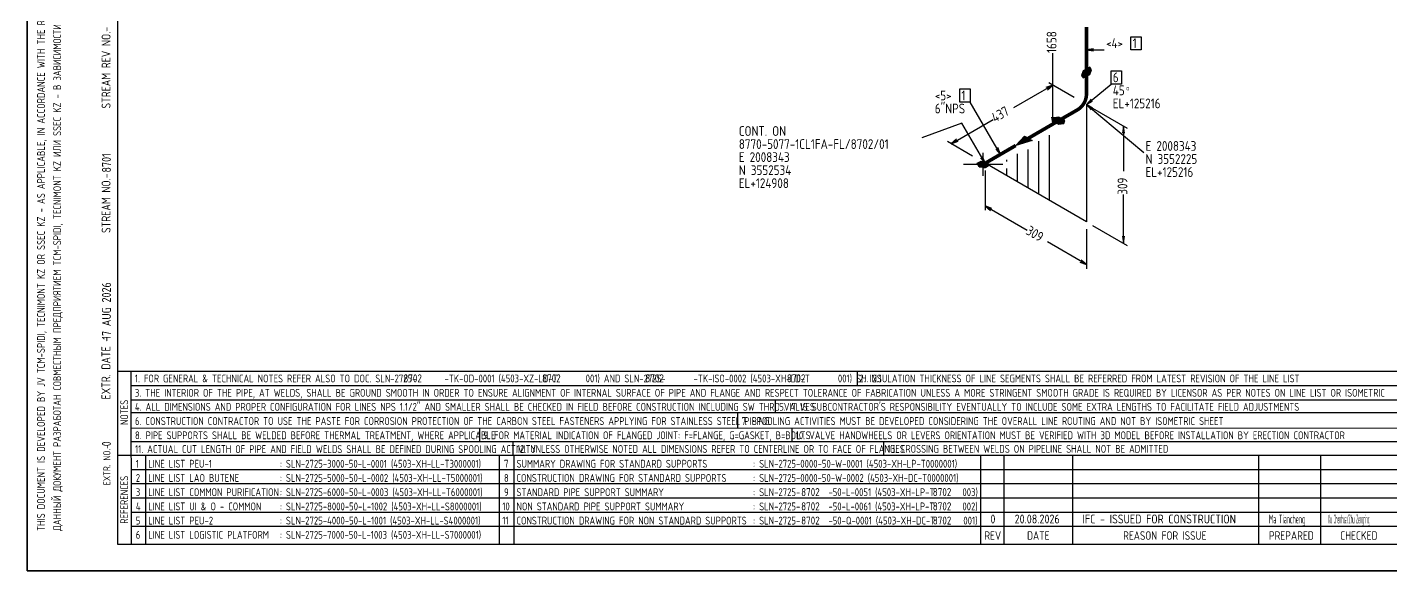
# Model space of a CAD drawing. Extents: x 0 to 594, y 0 to 420.
# Drawn here: x 0 to 383.2, y 0 to 152.9 of the extents above; entities that cross this region are included whole.
import ezdxf

# ---------------------------------------------------------------- set-up
doc = ezdxf.new("R2010")
doc.units = 0
doc.header["$MEASUREMENT"] = 0
doc.linetypes.add('BORDER_2012_SLN$0$8001.Solid', pattern=[0])
for name, color, linetype, lineweight in [('BORDER_2012_SLN$0$BG_01', 7, 'BORDER_2012_SLN$0$8001.Solid', 25), ('BORDER_2012_SLN$0$BG_02', 7, 'BORDER_2012_SLN$0$8001.Solid', 25), ('BORDER_2012_SLN$0$BG_Level_1', 7, 'BORDER_2012_SLN$0$8001.Solid', 25), ('BORDER_2012_SLN$0$Level_1', 7, 'BORDER_2012_SLN$0$8001.Solid', 25), ('BORDER_2012_SLN$0$Level_18', 7, 'BORDER_2012_SLN$0$8001.Solid', 25)]:
    doc.layers.add(name, color=color, linetype=linetype, lineweight=lineweight)
doc.layers.add('GT_1', color=7, linetype='Continuous')
doc.styles.add('BORDER_2012_SLN$0$GOST type A', font='GOST type A')
doc.styles.add('HTX1', font='')
doc.styles.get('HTX1').set_extended_font_data('GOST type A')

# ---------------------------------------------------------------- blocks, each defined once
blk = doc.blocks.new('BORDER_2012_SLN')
at = {"layer": 'BORDER_2012_SLN$0$BG_Level_1', "color": 7, "lineweight": -3}
for p, q in [((402.7, 56), (25.4, 56)), ((29.11, 56), (29.22, 7.5)), ((233.25, 56), (233.24, 52)), ((402.7, 52), (29.1, 52)), ((402.7, 47.99), (29.16, 48.01)), ((210.22, 48), (210.22, 44.42)), ((402.7, 44.41), (29.17, 44.42)), ((199.61, 44.42), (199.61, 40.02)), ((402.7, 39.96), (29.15, 40.07)), ((127.1, 40.04), (127.1, 36.23)), ((214.87, 40.02), (214.87, 36.23)), ((136.5, 36.23), (136.5, 32.43)), ((240.64, 36.23), (240.64, 32.43)), ((33.22, 32.43), (33.22, 7.59)), ((132.63, 32.43), (132.63, 7.6)), ((136.8, 32.43), (136.8, 7.59))]:
    blk.add_line(p, q, dxfattribs=at)
at = {"layer": 'BORDER_2012_SLN$0$Level_1', "color": 7, "lineweight": -3}
for p, q in [((25.4, 412.5), (25.4, 7.5)), ((402.7, 36.23), (29.15, 36.23)), ((402.7, 32.43), (25.4, 32.43)), ((267.9, 32.43), (267.91, 7.5)), ((274.59, 7.5), (274.59, 32.43)), ((293.91, 7.5), (293.91, 32.43)), ((346.11, 7.5), (346.11, 32.43)), ((363.55, 7.5), (363.55, 32.43)), ((402.7, 28.43), (29.17, 28.43)), ((402.7, 24.43), (29.18, 24.43)), ((402.7, 20.43), (29.19, 20.43)), ((402.7, 16.43), (29.2, 16.43)), ((402.7, 12.43), (29.2, 12.43)), ((25.4, 7.5), (588.6, 7.5))]:
    blk.add_line(p, q, dxfattribs=at)
at = {"layer": 'BORDER_2012_SLN$0$Level_18', "color": 7, "lineweight": -3, "flags": 128}
blk.add_lwpolyline([(0, 0), (0, 420), (594, 420), (594, 0)], close=True, dxfattribs=at)
at = {"color": 7, "char_height": 2.2, "attachment_point": 1, "style": 'BORDER_2012_SLN$0$GOST type A'}
for s, insert in [('{\\l\\fGOST type A|b0|i0;\\T1;1}', (30.5, 31.2)), ('{\\l\\fGOST type A|b0|i0;\\T1;: SLN-2725-3000-50-L-0001 (4503-XH-LL-T3000001)}', (71, 31.2)), ('{\\l\\fGOST type A|b0|i0;\\T1;7}', (134, 31.2)), ('{\\l\\fGOST type A|b0|i0;\\T1;SUMMARY DRAWING FOR STANDARD SUPPORTS}', (137.5, 31.2)), ('{\\l\\fGOST type A|b0|i0;\\T1;: SLN-2725-0000-50-W-0001 (4503-XH-LP-T0000001)}', (204, 31.2)), ('{\\l\\fGOST type A|b0|i0;\\T1;2}', (30.5, 27.2)), ('{\\l\\fGOST type A|b0|i0;\\T1;LINE LIST LAO BUTENE}', (34, 27.2)), ('{\\l\\fGOST type A|b0|i0;\\T1;: SLN-2725-5000-50-L-0002 (4503-XH-LL-T5000001)}', (71, 27.2)), ('{\\l\\fGOST type A|b0|i0;\\T1;8}', (134, 27.2)), ('{\\l\\fGOST type A|b0|i0;\\T1;CONSTRUCTION DRAWING FOR STANDARD SUPPORTS}', (137.5, 27.2)), ('{\\l\\fGOST type A|b0|i0;\\T1;: SLN-2725-0000-50-W-0002 (4503-XH-DC-T0000001)}', (204, 27.2)), ('{\\l\\fGOST type A|b0|i0;\\T1;3}', (30.5, 23.2)), ('{\\l\\fGOST type A|b0|i0;\\T1;LINE LIST COMMON PURIFICATION}', (34, 23.2)), ('{\\l\\fGOST type A|b0|i0;\\T1;: SLN-2725-6000-50-L-0003 (4503-XH-LL-T6000001)}', (71, 23.2)), ('{\\l\\fGOST type A|b0|i0;\\T1;9}', (134, 23.2)), ('{\\C256;STANDARD PIPE SUPPORT SUMMARY}', (137.5, 23.2)), ('{\\fGOST type A|b0|i0|c0|p34;: SLN-2725-       -50-L-0051 (4503-XH-LP-T       003)}', (204, 23.2)), ('{\\l\\fGOST type A|b0|i0;\\T1;4}', (30.5, 19.2)), ('{\\l\\fGOST type A|b0|i0;\\T1;LINE LIST UI & O - COMMON}', (34, 19.2)), ('{\\l\\fGOST type A|b0|i0;\\T1;: SLN-2725-8000-50-L-1002 (4503-XH-LL-S8000001)}', (71, 19.2)), ('{\\l\\fGOST type A|b0|i0;\\T1;10}', (133.5, 19.2)), ('{\\l\\fGOST type A|b0|i0;\\T1;NON STANDARD PIPE SUPPORT SUMMARY}', (137.5, 19.2)), ('{\\fGOST type A|b0|i0|c0|p34;: SLN-2725-       -50-L-0061 (4503-XH-LP-T       002)}', (204, 19.2)), ('{\\l\\fGOST type A|b0|i0;\\T1;: SLN-2725-4000-50-L-1001 (4503-XH-LL-S4000001)}', (71, 15.2)), ('{\\fGOST type A|b0|i0|c0|p34;: SLN-2725-       -50-Q-0001 (4503-XH-DC-T       001)}', (204, 15.2)), ('{\\l\\fGOST type A|b0|i0;\\T1;5}', (30.5, 15.2)), ('{\\l\\fGOST type A|b0|i0;\\T1;LINE LIST PEU-2}', (34, 15.2)), ('{\\l\\fGOST type A|b0|i0;\\T1;11}', (133.5, 15.2)), ('{\\C256;CONSTRUCTION DRAWING FOR NON STANDARD SUPPORTS}', (137.5, 15.2)), ('{\\l\\fGOST type A|b0|i0;\\T1;6}', (30.5, 11.2)), ('{\\l\\fGOST type A|b0|i0;\\T1;LINE LIST LOGISTIC PLATFORM}', (34, 11.2)), ('{\\l\\fGOST type A|b0|i0;\\T1;: SLN-2725-7000-50-L-1003 (4503-XH-LL-S7000001)}', (71, 11.2))]:
    blk.add_mtext(s, dxfattribs=dict(at, insert=insert))
at = {"layer": 'BORDER_2012_SLN$0$BG_01', "color": 7, "attachment_point": 1, "rotation": 90, "style": 'BORDER_2012_SLN$0$GOST type A'}
for s, insert, char_height in [('{\\fGOST type A|b0|i0|c134|p34;\\W1.01;ДАННЫЙ ДОКУМЕНТ РАЗРАБОТАН СОВМЕСТНЫМ ПРЕДПРИЯТИЕМ \\fGOST type A|b0|i0|c0|p34;TCM-SPIDI, TECNIMONT KZ \\fGOST type A|b0|i0|c134|p34;ИЛИ \\fGOST type A|b0|i0|c0|p34;SSEC KZ - \\fGOST type A|b0|i0|c134|p34;В ЗАВИСИМОСТИ ОТ ПРИМЕНИМОСТИ\\fGOST type A|b0|i0|c0|p34;, \\fGOST type A|b0|i0|c134|p34;В СООТВЕТСТВИИ С СООТВЕТСТВУЮЩЕЙ ОБЛАСТЬЮ РАБОТ\\fGOST type A|b0|i0|c0|p34;. \\fGOST type A|b0|i0|c134|p34;ЯВЛЯЕТСЯ КОНФИДЕНЦИАЛЬНЫМ И НЕ МОЖЕТ БЫТЬ ИСПОЛЬЗОВАН ДРУГИМИ ЛИЦАМИ ДЛЯ КАКИХ\\fGOST type A|b0|i0|c0|p34;-\\fGOST type A|b0|i0|c134|p34;ЛИБО ЦЕЛЕЙ\\fGOST type A|b0|i0|c0|p34;, \\fGOST type A|b0|i0|c134|p34;КРОМЕ ПРОЕКТА \\fGOST type A|b0|i0|c0|p34;SILLENO.}', (7.3, 11.21), 2.2), ('{\\l\\fGOST type A|b0|i0;\\T1;EXTR. DATE -}', (20.86, 48.18), 2.5), ('{\\l\\fGOST type A|b0|i0;\\T1;EXTR. NO.-}', (21.36, 24.02), 2)]:
    blk.add_mtext(s, dxfattribs=dict(at, insert=insert, char_height=char_height))
at = {"layer": 'BORDER_2012_SLN$0$BG_01', "color": 7, "insert": (2.76, 11.2), "char_height": 2.2, "attachment_point": 1, "rotation": 90, "line_spacing_factor": 1.090909, "style": 'BORDER_2012_SLN$0$GOST type A'}
blk.add_mtext('{\\fGOST type A|b0|i0|c0|p34;\\W1.01;THIS DOCUMENT IS DEVELOPED BY JV TCM-SPIDI, TECNIMONT KZ OR SSEC KZ - AS APPLICABLE, IN ACCORDANCE WITH THE RESPECTIVE SCOPE OF WORK -  IS CONFIDENTIAL AND CANNOT BE USED BY OTHERS FOR ANY PURPOSE OTHER THAN THE SILLENO PROJECT}', dxfattribs=at)
at = {"layer": 'BORDER_2012_SLN$0$BG_02', "color": 7, "char_height": 2.5, "attachment_point": 1, "rotation": 90, "style": 'BORDER_2012_SLN$0$GOST type A'}
for s, insert in [('{\\l\\fGOST type A|b0|i0;\\T1;STREAM REV NO.-}', (20.9, 130)), ('{\\l\\fGOST type A|b0|i0;\\T1;STREAM NO.-}', (20.9, 95))]:
    blk.add_mtext(s, dxfattribs=dict(at, insert=insert))
at = {"layer": 'BORDER_2012_SLN$0$BG_Level_1', "color": 7, "attachment_point": 1, "style": 'BORDER_2012_SLN$0$GOST type A'}
for s, insert, char_height in [('{\\fGOST type A|b0|i0|c0|p34;\\C256; 1. FOR GENERAL & TECHNICAL NOTES REFER ALSO TO DOC. SLN-2725-       -TK-OD-0001 (4503-XZ-LD-T       001) AND SLN-2725-       -TK-ISO-0002 (4503-XH-LD-T       001) SH. 2.1}', (29.11, 55.19), 2.2), ('{\\fGOST type A|b0|i0|c0|p34;\\C256;2. INSULATION THICKNESS OF LINE SEGMENTS SHALL BE REFERRED FROM LATEST REVISION OF THE LINE LIST}', (233.84, 55.19), 2.2), ('{\\fGOST type A|b0|i0|c0|p34;\\C256; 3. THE INTERIOR OF THE PIPE, AT WELDS, SHALL BE GROUND SMOOTH IN ORDER TO ENSURE ALIGNMENT OF INTERNAL SURFACE OF PIPE AND FLANGE AND RESPECT TOLERANCE OF FABRICATION UNLESS A MORE STRINGENT SMOOTH GRADE IS REQUIRED BY LICENSOR AS PER NOTES ON LINE LIST OR ISOMETRIC}', (29.12, 51.15), 2.2), ('{\\fGOST type A|b0|i0|c0|p34;\\C256; 4. ALL DIMENSIONS AND PROPER CONFIGURATION FOR LINES NPS 1.1/2" AND SMALLER SHALL BE CHECKED IN FIELD BEFORE CONSTRUCTION INCLUDING SW THRD VALVES}', (29.13, 47.2), 2.2), ("{\\C256; 5. IT IS SUBCONTRACTOR'S RESPONSIBILITY EVENTUALLY TO INCLUDE SOME EXTRA LENGTHS TO FACILITATE FIELD ADJUSTMENTS}", (210.22, 47.2), 2.2), ('{\\C256; 6. CONSTRUCTION CONTRACTOR TO USE THE PASTE FOR CORROSION PROTECTION OF THE CARBON STEEL FASTENERS APPLYING FOR STAINLESS STEEL PIPING}', (29.14, 43.2), 2.2), ('{\\C256; 7. SPOOLING ACTIVITIES MUST BE DEVELOPED CONSIDERING THE OVERALL LINE ROUTING AND NOT BY ISOMETRIC SHEET}', (199.61, 43.2), 2.2), ('{\\C256; 8. PIPE SUPPORTS SHALL BE WELDED BEFORE THERMAL TREATMENT, WHERE APPLICABLE}', (29.15, 39.2), 2.2), ('{\\C256; 9. FOR MATERIAL INDICATION OF FLANGED JOINT: F=FLANGE, G=GASKET, B=BOLTS}', (127.1, 39.2), 2.2), ('{\\C256; 10. VALVE HANDWHEELS OR LEVERS ORIENTATION MUST BE VERIFIED WITH 3D MODEL BEFORE INSTALLATION BY ERECTION CONTRACTOR}', (214.87, 39.2), 2.2), ('{\\C256; 11. ACTUAL CUT LENGTH OF PIPE AND FIELD WELDS SHALL BE DEFINED DURING SPOOLING ACTIVITY}', (29.16, 35.32), 2.2), ('{\\C256; 12. UNLESS OTHERWISE NOTED ALL DIMENSIONS REFER TO CENTERLINE OR TO FACE OF FLANGES}', (136.5, 35.35), 2.2), ('{\\C256; 13. CROSSING BETWEEN WELDS ON PIPELINE SHALL NOT BE ADMITTED}', (240.64, 35.38), 2.2), ('{\\l\\fGOST type A|b0|i0;\\T1;LINE LIST PEU-1}', (34, 31.2), 2.2), ('{\\l\\fGOST type A|b0|i0;\\T1;REV}', (269, 11.1), 2.4), ('{\\l\\fGOST type A|b0|i0;\\T1;DATE}', (281, 11.1), 2.4), ('{\\l\\fGOST type A|b0|i0;\\T1;REASON FOR ISSUE}', (308, 11.1), 2.4), ('{\\l\\fGOST type A|b0|i0;\\T1;PREPARED}', (349, 11.1), 2.4), ('{\\l\\fGOST type A|b0|i0;\\T1;CHECKED}', (369, 11.1), 2.4)]:
    blk.add_mtext(s, dxfattribs=dict(at, insert=insert, char_height=char_height))
at = {"layer": 'BORDER_2012_SLN$0$BG_Level_1', "color": 7, "char_height": 2.2, "attachment_point": 1, "rotation": 90, "style": 'BORDER_2012_SLN$0$GOST type A'}
for s, insert in [('{\\l\\fGOST type A|b0|i0;\\T1;NOTES}', (26.15, 40.99)), ('{\\l\\fGOST type A|b0|i0;\\T1;REFERENCES}', (26.15, 13.23))]:
    blk.add_mtext(s, dxfattribs=dict(at, insert=insert))

msp = doc.modelspace()

# ---------------------------------------------------------------- linework, layer by layer
at = {"layer": 'GT_1', "flags": 128}
for points in [[(0, 0), (594, 0), (594, 420), (0, 420), (0, 0)], [(310.2, 150.2), (313.1, 150.2), (313.1, 146.5), (310.2, 146.5), (310.2, 150.2)], [(299.7, 146.8), (297.7, 146.5), (299.7, 146.2)], [(297.7, 146.5), (302.7, 146.5)], [(288.2, 125.6), (288.2, 145.6)], [(298.6, 139.6), (299.1, 140.9), (298.6, 141.6), (296.8, 140.6), (296.3, 139.3), (296.8, 138.6), (298.6, 139.6)], [(296.338, 139.4), (298.24, 139.4)], [(296.371, 139.2), (297.88, 139.2)], [(296.415, 139.6), (298.6, 139.6)], [(296.492, 139.8), (298.677, 139.8)], [(296.514, 139), (297.52, 139)], [(296.569, 140), (298.754, 140)], [(296.646, 140.2), (298.831, 140.2)], [(296.657, 138.8), (297.16, 138.8)], [(296.723, 140.4), (298.908, 140.4)], [(296.8, 140.6), (298.985, 140.6)], [(297.16, 140.8), (299.062, 140.8)], [(297.52, 141), (299.029, 141)], [(297.88, 141.2), (298.886, 141.2)], [(298.24, 141.4), (298.743, 141.4)], [(304.6, 140.6), (307.5, 140.6), (307.5, 136.9), (304.6, 136.9), (304.6, 140.6)], [(262.1, 135.5), (265, 135.5), (265, 131.8), (262.1, 131.8), (262.1, 135.5)], [(288.2, 136.6), (277.2, 130.2)], [(286.7, 135.3), (288.2, 136.6), (286.3, 135.9)], [(294.2, 133.1), (287.1, 137.2)], [(297.7, 131.1), (304.6, 136.9)], [(273.5, 117.1), (265, 131.8)], [(299, 132.6), (297.7, 131.1), (299.4, 132.1)], [(299.4, 130.1), (297.7, 131.1), (299, 129.6)], [(297.7, 131.1), (313.8, 117.6)], [(297.7, 131.1), (297.7, 98.1)], [(259.7, 120.1), (271.5, 126.9)], [(294.2, 129.1), (287.1, 125)], [(287.9, 127.6), (288.2, 125.6), (288.5, 127.6)], [(289.9, 125.6), (291.3, 125.8), (291.6, 126.6), (289.9, 127.6), (288.5, 127.4), (288.2, 126.6), (289.9, 125.6)], [(288.2, 126.6), (291.6, 126.6)], [(288.275, 126.8), (291.26, 126.8)], [(288.35, 127), (290.92, 127)], [(288.425, 127.2), (290.58, 127.2)], [(288.5, 127.4), (290.24, 127.4)], [(299.4, 130.1), (309.1, 124.5)], [(269.2, 114.6), (262.7, 125.9), (251.4, 121.8)], [(288.54, 126.4), (291.525, 126.4)], [(288.88, 126.2), (291.45, 126.2)], [(289.22, 126), (291.375, 126)], [(289.56, 125.8), (291.3, 125.8)], [(308.4, 123.1), (308.1, 125.1), (307.8, 123.1)], [(308.1, 125.1), (308.1, 112.4)], [(265.7, 116.6), (258.6, 120.7)], [(261.2, 121.4), (259.7, 120.1), (261.6, 120.8)], [(272.2, 118.6), (273.5, 117.1), (272.8, 119)], [(281.3, 121.6), (282.4, 121), (277.8, 119.6), (280.3, 122.2), (282.3, 121), (278.2, 119.8), (280.4, 122.1), (282.1, 121.1), (278.5, 120), (280.5, 122), (282, 121.2), (278.9, 120.2), (280.7, 122), (281.9, 121.3), (279.2, 120.4), (280.8, 121.9), (281.7, 121.4), (279.5, 120.6), (281, 121.8), (281.6, 121.4), (279.8, 120.8), (281.1, 121.7), (281.4, 121.5), (280.2, 121), (281.2, 121.6), (281.3, 121.6), (277.8, 119.6)], [(284.2, 120.8), (284.2, 105.9)], [(287.2, 122.5), (287.2, 104.2)], [(270.3, 114), (269.2, 113.3), (267.5, 113.6), (267, 114.6), (268.1, 115.2), (269.8, 114.9), (270.3, 114)], [(267.733, 115), (269.233, 115)], [(267.9, 116.1), (269.2, 114.6), (268.5, 116.5)], [(268.6, 117.5), (268.6, 111.1)], [(275.2, 115.6), (275.2, 115.1)], [(278.2, 117.3), (278.2, 109.4)], [(281.2, 118.5), (281.2, 107.7)], [(274.2, 114.3), (263.1, 114.3)], [(267, 114.6), (269.967, 114.6)], [(267.1, 114.4), (270.078, 114.4)], [(267.2, 114.2), (270.189, 114.2)], [(267.3, 114), (270.3, 114)], [(267.367, 114.8), (269.856, 114.8)], [(267.4, 113.8), (269.986, 113.8)], [(267.5, 113.6), (269.671, 113.6)], [(268.633, 113.4), (269.357, 113.4)], [(297.7, 98.1), (269.2, 114.6)], [(269.2, 112.6), (269.2, 101.4)], [(275.2, 113.1), (275.2, 111.1)], [(308.1, 92.1), (308.1, 105.8)], [(271.1, 101.9), (269.2, 102.6), (270.7, 101.3)], [(269.2, 102.6), (281, 95.8)], [(297.7, 96.1), (297.7, 84.9)], [(299.4, 97.1), (309.1, 91.5)], [(297.7, 86.1), (286.7, 92.5)], [(307.8, 94.1), (308.1, 92.1), (308.4, 94.1)], [(295.8, 86.8), (297.7, 86.1), (296.2, 87.4)]]:
    msp.add_lwpolyline(points, dxfattribs=at)
at = {"layer": 'GT_1', "const_width": 1, "flags": 128}
for points in [[(297.7, 152.9), (297.7, 140.1)], [(297.7, 140.1), (297.7, 134.1)], [(289.9, 126.6), (281.3, 121.6)], [(295.1, 129.6), (289.9, 126.6)], [(277.8, 119.6), (269.2, 114.6)]]:
    msp.add_lwpolyline(points, dxfattribs=at)
msp.add_lwpolyline([(297.7, 134.1, -0.268116), (295.1, 129.6)], format="xyb", dxfattribs=at)

# ---------------------------------------------------------------- block references
at = {"linetype": 'Continuous'}
msp.add_blockref('BORDER_2012_SLN', (0, 0), dxfattribs=at)

# ---------------------------------------------------------------- texts
at = {"layer": 'GT_1', "style": 'HTX1', "width": 1.02}
for s, height, rotation, p in [('1658', 2.75, 90, (289.274, 145.629)), ('437', 2.75, 30, (272.024, 125.983)), ('8701', 2.5, 90, (23.5, 112)), ('309', 2.75, 90, (309.192, 105.771)), ('309', 2.75, 330, (280.45, 94.812)), ('17 AUG 2026', 2.5, 90, (23.5, 65)), ('0', 2.5, 90, (23.5, 35))]:
    msp.add_text(s, height=height, rotation=rotation, dxfattribs=at).set_placement(p)
at = {"layer": 'GT_1', "style": 'HTX1'}
for s, height, width, p in [('<4>', 2.75, 1.02, (303.2, 147)), ('1', 2.75, 1.02, (310.68, 147)), ('6', 2.75, 1.02, (305.1, 137.4)), ('<5>', 2.75, 1.02, (255.071, 132.3)), ('1', 2.75, 1.02, (262.551, 132.3)), ('45', 2.75, 1.02, (305.1, 133.733)), ('o', 1.375, 1.02, (308.84, 135.108)), ('6"NPS', 2.75, 1.02, (255.071, 128.633)), ('EL+125216', 2.75, 1.02, (305.1, 130.067)), ('CONT. ON', 2.75, 1.02, (199.986, 122.3)), ('8770-5077-1CL1FA-FL/8702/01', 2.75, 1.02, (199.986, 118.633)), ('E 2008343', 2.75, 1.02, (314.3, 118.1)), ('E 2008343', 2.75, 1.02, (199.986, 114.967)), ('N 3552225', 2.75, 1.02, (314.3, 114.433)), ('N 3552534', 2.75, 1.02, (199.986, 111.3)), ('EL+125216', 2.75, 1.02, (314.3, 110.767)), ('EL+124908', 2.75, 1.02, (199.986, 107.633)), ('8702', 2.25, 1.02, (105.7, 53)), ('8702', 2.25, 1.02, (144.7, 53)), ('8702', 2.25, 1.02, (173.7, 53)), ('8702', 2.25, 1.02, (213.5, 53)), ('8702', 2.25, 1.02, (217.5, 21)), ('8702', 2.25, 1.02, (254.5, 21)), ('8702', 2.25, 1.02, (217.5, 17)), ('8702', 2.25, 1.02, (254.5, 17)), ('0', 2.5, 1.02, (270.7, 13.3)), ('0', 2.5, 1.02, (270.7, 13.3)), ('0', 2.5, 1.02, (270.7, 13.3)), ('0', 2.5, 1.02, (270.7, 13.3)), ('0', 2.5, 1.02, (270.7, 13.3)), ('20.08.2026', 2.5, 1.02, (277.5, 13.3)), ('20.08.2026', 2.5, 1.02, (277.5, 13.3)), ('20.08.2026', 2.5, 1.02, (277.5, 13.3)), ('20.08.2026', 2.5, 1.02, (277.5, 13.3)), ('20.08.2026', 2.5, 1.02, (277.5, 13.3)), ('IFC - ISSUED FOR CONSTRUCTION', 2.5, 1.02, (296.6, 13.3)), ('IFC - ISSUED FOR CONSTRUCTION', 2.5, 1.02, (296.6, 13.3)), ('IFC - ISSUED FOR CONSTRUCTION', 2.5, 1.02, (296.6, 13.3)), ('IFC - ISSUED FOR CONSTRUCTION', 2.5, 1.02, (296.6, 13.3)), ('IFC - ISSUED FOR CONSTRUCTION', 2.5, 1.02, (296.6, 13.3)), ('Ma Tiancheng', 2.5, 0.5, (349, 13.3)), ('Ma Tiancheng', 2.5, 0.5, (349, 13.3)), ('Ma Tiancheng', 2.5, 0.5, (349, 13.3)), ('Ma Tiancheng', 2.5, 0.5, (349, 13.3)), ('Ma Tiancheng', 2.5, 0.5, (349, 13.3)), ('Xu Chenhua/Zhu Zengting', 2.5, 0.3, (365.5, 13.3)), ('Xu Chenhua/Zhu Zengting', 2.5, 0.3, (365.5, 13.3)), ('Xu Chenhua/Zhu Zengting', 2.5, 0.3, (365.5, 13.3)), ('Xu Chenhua/Zhu Zengting', 2.5, 0.3, (365.5, 13.3)), ('Xu Chenhua/Zhu Zengting', 2.5, 0.3, (365.5, 13.3)), ('8702', 2.25, 1.02, (217.5, 13)), ('8702', 2.25, 1.02, (254.5, 13))]:
    msp.add_text(s, height=height, dxfattribs=dict(at, width=width)).set_placement(p)

doc.saveas('drawing.dxf')
